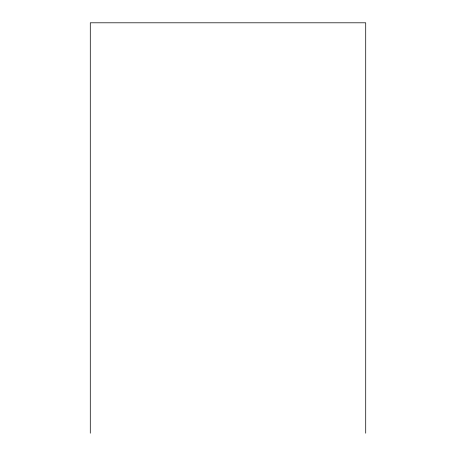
<?xml version="1.0" encoding="UTF-8"?>
<svg xmlns="http://www.w3.org/2000/svg" width="456" height="456" viewBox="0 0 456 456"><rect width="100%" height="100%" fill="white"/><g stroke="black" fill="none" stroke-linecap="round" stroke-linejoin="round"><path stroke-width="0.68" d="M365.712 433.2L365.712 22.8L90.288 22.8L90.288 433.2"/></g></svg>
